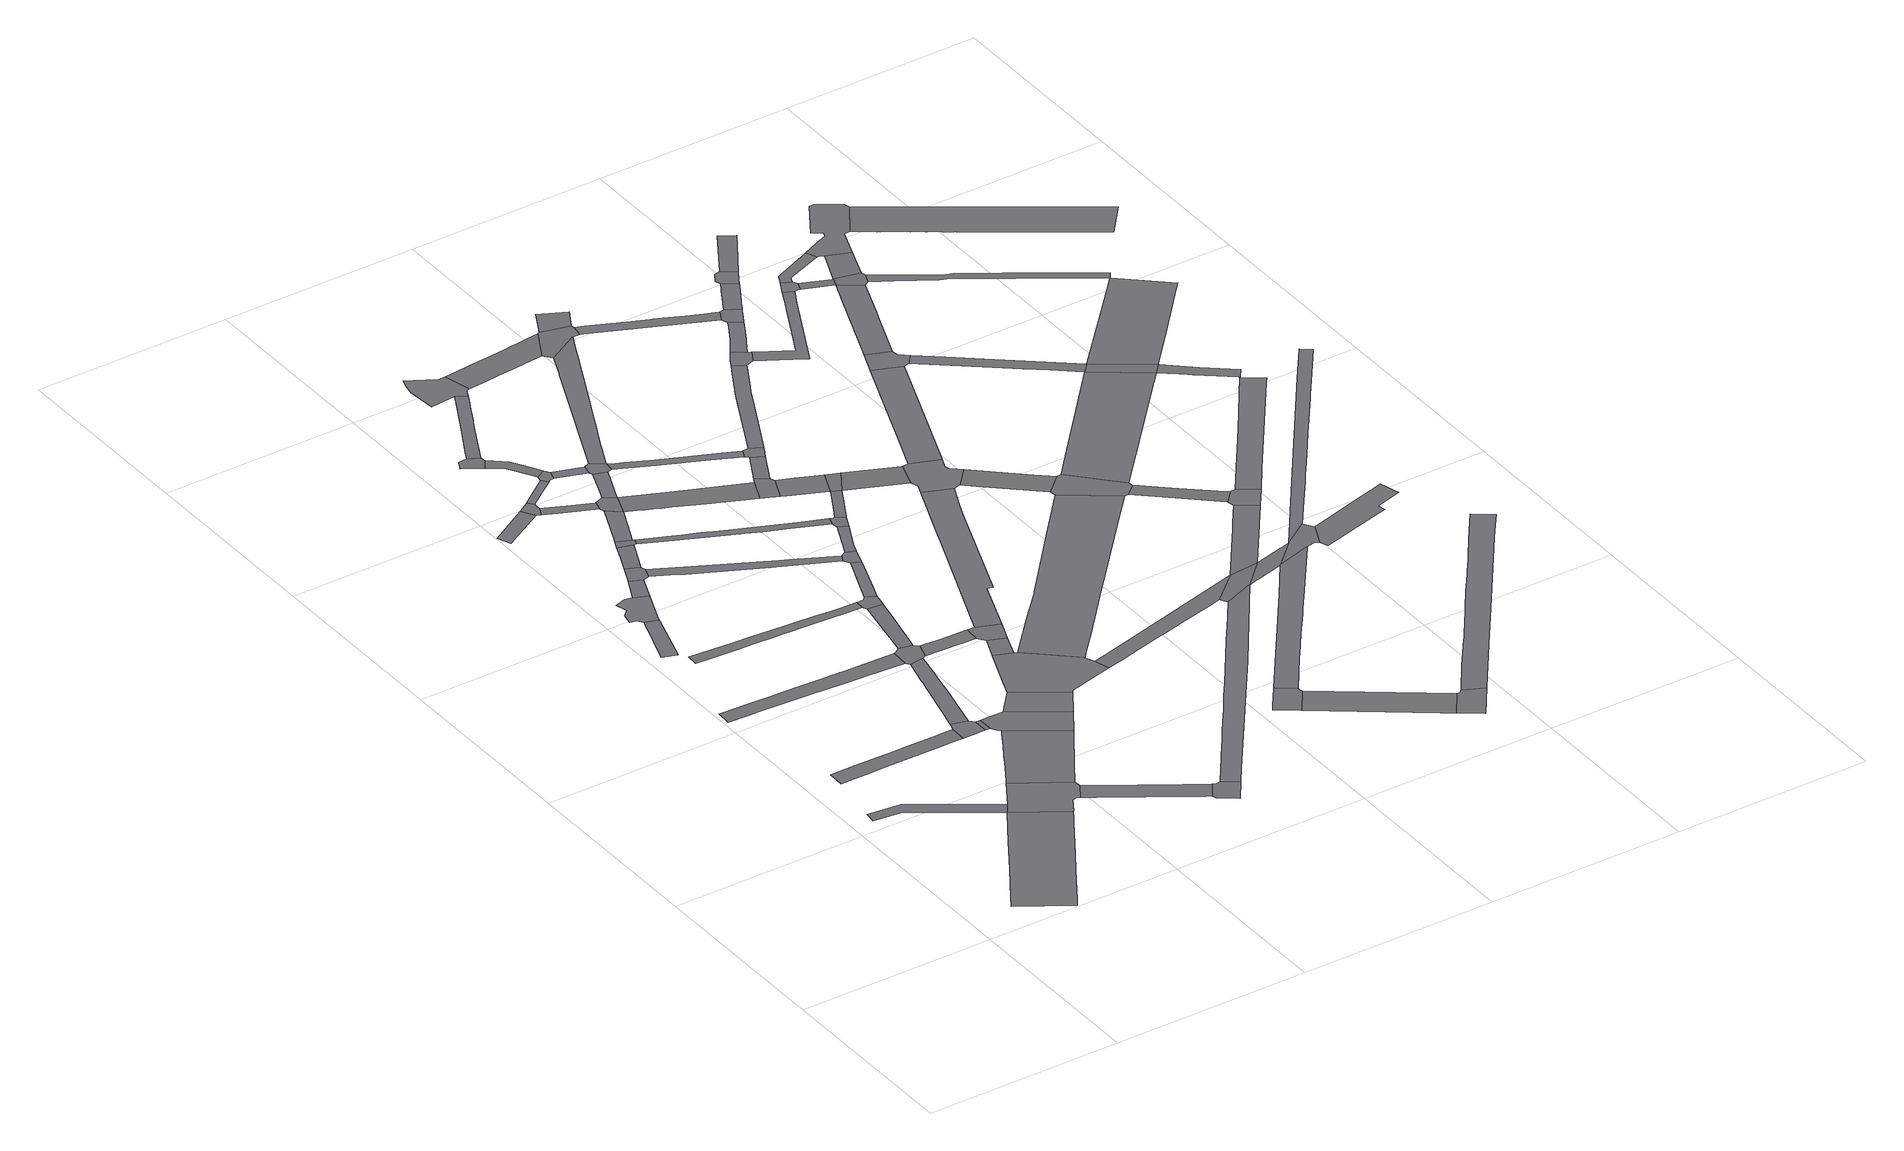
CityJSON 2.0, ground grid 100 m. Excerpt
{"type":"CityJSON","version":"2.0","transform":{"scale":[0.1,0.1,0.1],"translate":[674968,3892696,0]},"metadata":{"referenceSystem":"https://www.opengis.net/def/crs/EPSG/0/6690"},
"CityObjects":{
"road1":{"type":"Road","attributes":{"function":"9","usage":"9","RoadStructureAttribute.widthType":"1","RoadStructureAttribute.width":30.23,"RoadStructureAttribute.sectionType":"1"},"geometry":[{"type":"MultiSurface","lod":"1","boundaries":[[[0,1,2,3,4,5,6,7,8,9,10,11,12,13,14,15,16,17,18]]]}]},
"road2":{"type":"Road","attributes":{"function":"9","usage":"9","RoadStructureAttribute.widthType":"3","RoadStructureAttribute.width":5.67,"RoadStructureAttribute.sectionType":"1"},"geometry":[{"type":"MultiSurface","lod":"1","boundaries":[[[19,20,21,22,23,24,25,26,11,27,28,29,30,31,32,33,34,35]]]}]},
"road3":{"type":"Road","attributes":{"function":"9","usage":"9","RoadStructureAttribute.widthType":"2","RoadStructureAttribute.width":8.34,"RoadStructureAttribute.sectionType":"1"},"geometry":[{"type":"MultiSurface","lod":"1","boundaries":[[[36,37,38,39,40,41,42,43,44,45,46,47,48,49,50,51,52,53,54,55,56,57]]]}]},
"road4":{"type":"Road","attributes":{"function":"9","usage":"9","RoadStructureAttribute.widthType":"2","RoadStructureAttribute.width":9.68,"RoadStructureAttribute.sectionType":"1"},"geometry":[{"type":"MultiSurface","lod":"1","boundaries":[[[58,59,60,61,62,63,64,65,66,67,68,69,70]]]}]},
"road5":{"type":"Road","attributes":{"function":"9","usage":"9","RoadStructureAttribute.widthType":"9","RoadStructureAttribute.width":-9999,"RoadStructureAttribute.sectionType":"9"},"geometry":[{"type":"MultiSurface","lod":"1","boundaries":[[[71,72,73,74,27,11,10,75,76,77,78,79]]]}]},
"road6":{"type":"Road","attributes":{"function":"9","usage":"9","RoadStructureAttribute.widthType":"2","RoadStructureAttribute.width":8.3,"RoadStructureAttribute.sectionType":"1"},"geometry":[{"type":"MultiSurface","lod":"1","boundaries":[[[80,81,82,83,84,85,86,87,88,89,90,91,92,93,94,95,96,97,98,99,100,101,102,103,104,105,106,107,108,109]]]}]},
"road7":{"type":"Road","attributes":{"function":"9","usage":"9","RoadStructureAttribute.widthType":"9","RoadStructureAttribute.width":-9999,"RoadStructureAttribute.sectionType":"9"},"geometry":[{"type":"MultiSurface","lod":"1","boundaries":[[[110,111,63,62,112,113,114,115,116,117,118,119,120]]]}]},
"road8":{"type":"Road","attributes":{"function":"9","usage":"9","RoadStructureAttribute.widthType":"2","RoadStructureAttribute.width":9.68,"RoadStructureAttribute.sectionType":"1"},"geometry":[{"type":"MultiSurface","lod":"1","boundaries":[[[121,122,123,115,114]]]}]},
"road9":{"type":"Road","attributes":{"function":"9","usage":"9","RoadStructureAttribute.widthType":"2","RoadStructureAttribute.width":6.72,"RoadStructureAttribute.sectionType":"1"},"geometry":[{"type":"MultiSurface","lod":"1","boundaries":[[[124,125,126,127,128,129,130,131]]]}]},
"road10":{"type":"Road","attributes":{"function":"9","usage":"9","RoadStructureAttribute.widthType":"9","RoadStructureAttribute.width":-9999,"RoadStructureAttribute.sectionType":"9"},"geometry":[{"type":"MultiSurface","lod":"1","boundaries":[[[46,132,133,134,135,136,137,47]]]}]},
"road11":{"type":"Road","attributes":{"function":"9","usage":"9","RoadStructureAttribute.widthType":"1","RoadStructureAttribute.width":30.23,"RoadStructureAttribute.sectionType":"1"},"geometry":[{"type":"MultiSurface","lod":"1","boundaries":[[[138,139,140,141,142,143,144,145,146,72,71,147,148,149,150,151,152,153,154,155]]]}]},
"road12":{"type":"Road","attributes":{"function":"9","usage":"9","RoadStructureAttribute.widthType":"9","RoadStructureAttribute.width":-9999,"RoadStructureAttribute.sectionType":"9"},"geometry":[{"type":"MultiSurface","lod":"1","boundaries":[[[122,156,157,158,159,160,123]]]}]},
"road13":{"type":"Road","attributes":{"function":"9","usage":"9","RoadStructureAttribute.widthType":"3","RoadStructureAttribute.width":5.14,"RoadStructureAttribute.sectionType":"1"},"geometry":[{"type":"MultiSurface","lod":"1","boundaries":[[[161,162,163,164,165,166,167,168,169,170,171,172,173,174,175,176,177,178,179,180,181,182,183,184,185]]]}]},
"road14":{"type":"Road","attributes":{"function":"9","usage":"9","RoadStructureAttribute.widthType":"2","RoadStructureAttribute.width":8.34,"RoadStructureAttribute.sectionType":"1"},"geometry":[{"type":"MultiSurface","lod":"1","boundaries":[[[134,133,186,187]]]}]},
"road15":{"type":"Road","attributes":{"function":"9","usage":"9","RoadStructureAttribute.widthType":"2","RoadStructureAttribute.width":8.19,"RoadStructureAttribute.sectionType":"1"},"geometry":[{"type":"MultiSurface","lod":"1","boundaries":[[[188,189,190,191,192,193,79,78,194,195,196,197,198,199,200,201,202,203]]]}]},
"road16":{"type":"Road","attributes":{"function":"9","usage":"9","RoadStructureAttribute.widthType":"2","RoadStructureAttribute.width":9.68,"RoadStructureAttribute.sectionType":"1"},"geometry":[{"type":"MultiSurface","lod":"1","boundaries":[[[204,205,159,158,206,207,208]]]}]},
"road17":{"type":"Road","attributes":{"function":"9","usage":"9","RoadStructureAttribute.widthType":"9","RoadStructureAttribute.width":-9999,"RoadStructureAttribute.sectionType":"9"},"geometry":[{"type":"MultiSurface","lod":"1","boundaries":[[[209,210,211,212,213,214,124,131]]]}]},
"road18":{"type":"Road","attributes":{"function":"9","usage":"9","RoadStructureAttribute.widthType":"2","RoadStructureAttribute.width":6.86,"RoadStructureAttribute.sectionType":"1"},"geometry":[{"type":"MultiSurface","lod":"1","boundaries":[[[215,216,217,218,219,220,221,222,223,224,136,135,225,226,227,228,229,230]]]}]},
"road19":{"type":"Road","attributes":{"function":"9","usage":"9","RoadStructureAttribute.widthType":"9","RoadStructureAttribute.width":-9999,"RoadStructureAttribute.sectionType":"9"},"geometry":[{"type":"MultiSurface","lod":"1","boundaries":[[[231,232,233,208,207,234,235]]]}]},
"road20":{"type":"Road","attributes":{"function":"9","usage":"9","RoadStructureAttribute.widthType":"9","RoadStructureAttribute.width":-9999,"RoadStructureAttribute.sectionType":"9"},"geometry":[{"type":"MultiSurface","lod":"1","boundaries":[[[236,237,238,239,240,241,187,186,242,138,155]]]}]},
"road21":{"type":"Road","attributes":{"function":"9","usage":"9","RoadStructureAttribute.widthType":"3","RoadStructureAttribute.width":5.94,"RoadStructureAttribute.sectionType":"1"},"geometry":[{"type":"MultiSurface","lod":"1","boundaries":[[[243,210,209,244,245,246,247,248]]]}]},
"road22":{"type":"Road","attributes":{"function":"9","usage":"9","RoadStructureAttribute.widthType":"9","RoadStructureAttribute.width":-9999,"RoadStructureAttribute.sectionType":"9"},"geometry":[{"type":"MultiSurface","lod":"1","boundaries":[[[249,250,251,252,253,254,255,256]]]}]},
"road23":{"type":"Road","attributes":{"function":"9","usage":"9","RoadStructureAttribute.widthType":"2","RoadStructureAttribute.width":6.72,"RoadStructureAttribute.sectionType":"1"},"geometry":[{"type":"MultiSurface","lod":"1","boundaries":[[[212,257,258,259,260,261,262,213]]]}]},
"road24":{"type":"Road","attributes":{"function":"9","usage":"9","RoadStructureAttribute.widthType":"2","RoadStructureAttribute.width":9.68,"RoadStructureAttribute.sectionType":"1"},"geometry":[{"type":"MultiSurface","lod":"1","boundaries":[[[263,264,233,232,265,266,267,268,269]]]}]},
"road25":{"type":"Road","attributes":{"function":"9","usage":"9","RoadStructureAttribute.widthType":"9","RoadStructureAttribute.width":-9999,"RoadStructureAttribute.sectionType":"9"},"geometry":[{"type":"MultiSurface","lod":"1","boundaries":[[[270,271,272,80,109,230,229,273,274,275]]]}]},
"road26":{"type":"Road","attributes":{"function":"9","usage":"9","RoadStructureAttribute.widthType":"9","RoadStructureAttribute.width":-9999,"RoadStructureAttribute.sectionType":"9"},"geometry":[{"type":"MultiSurface","lod":"1","boundaries":[[[276,277,278,279,280,188,203]]]}]},
"road27":{"type":"Road","attributes":{"function":"9","usage":"9","RoadStructureAttribute.widthType":"3","RoadStructureAttribute.width":5.49,"RoadStructureAttribute.sectionType":"1"},"geometry":[{"type":"MultiSurface","lod":"1","boundaries":[[[281,282,283,284,285,286,287,288,289,252,251]]]}]},
"road28":{"type":"Road","attributes":{"function":"9","usage":"9","RoadStructureAttribute.widthType":"1","RoadStructureAttribute.width":30.23,"RoadStructureAttribute.sectionType":"1"},"geometry":[{"type":"MultiSurface","lod":"1","boundaries":[[[239,238,290,291]]]}]},
"road29":{"type":"Road","attributes":{"function":"9","usage":"9","RoadStructureAttribute.widthType":"9","RoadStructureAttribute.width":-9999,"RoadStructureAttribute.sectionType":"9"},"geometry":[{"type":"MultiSurface","lod":"1","boundaries":[[[286,285,261,260,292,293,294]]]}]},
"road30":{"type":"Road","attributes":{"function":"9","usage":"9","RoadStructureAttribute.widthType":"3","RoadStructureAttribute.width":5.32,"RoadStructureAttribute.sectionType":"1"},"geometry":[{"type":"MultiSurface","lod":"1","boundaries":[[[295,296,297,298,299,300,301,302,303,304,305,306,307,308,157,156]]]}]},
"road31":{"type":"Road","attributes":{"function":"9","usage":"9","RoadStructureAttribute.widthType":"9","RoadStructureAttribute.width":-9999,"RoadStructureAttribute.sectionType":"9"},"geometry":[{"type":"MultiSurface","lod":"1","boundaries":[[[247,269,268,309,310,311,248]]]}]},
"road32":{"type":"Road","attributes":{"function":"9","usage":"9","RoadStructureAttribute.widthType":"3","RoadStructureAttribute.width":5.64,"RoadStructureAttribute.sectionType":"1"},"geometry":[{"type":"MultiSurface","lod":"1","boundaries":[[[312,313,314,315,316,317,318,319,270,275]]]}]},
"road33":{"type":"Road","attributes":{"function":"9","usage":"9","RoadStructureAttribute.widthType":"2","RoadStructureAttribute.width":8.3,"RoadStructureAttribute.sectionType":"1"},"geometry":[{"type":"MultiSurface","lod":"1","boundaries":[[[320,321,322,323,324,325,274,273]]]}]},
"road34":{"type":"Road","attributes":{"function":"9","usage":"9","RoadStructureAttribute.widthType":"3","RoadStructureAttribute.width":5.29,"RoadStructureAttribute.sectionType":"1"},"geometry":[{"type":"MultiSurface","lod":"1","boundaries":[[[326,327,254,253,328,329,330,331,332,333,334,335]]]}]},
"road35":{"type":"Road","attributes":{"function":"9","usage":"9","RoadStructureAttribute.widthType":"2","RoadStructureAttribute.width":6.72,"RoadStructureAttribute.sectionType":"1"},"geometry":[{"type":"MultiSurface","lod":"1","boundaries":[[[336,294,293,337,338,339]]]}]},
"road36":{"type":"Road","attributes":{"function":"9","usage":"9","RoadStructureAttribute.widthType":"2","RoadStructureAttribute.width":9.68,"RoadStructureAttribute.sectionType":"1"},"geometry":[{"type":"MultiSurface","lod":"1","boundaries":[[[340,341,342,343,310,309]]]}]},
"road37":{"type":"Road","attributes":{"function":"9","usage":"9","RoadStructureAttribute.widthType":"9","RoadStructureAttribute.width":-9999,"RoadStructureAttribute.sectionType":"9"},"geometry":[{"type":"MultiSurface","lod":"1","boundaries":[[[315,344,345,346,347,185,184,316]]]}]},
"road38":{"type":"Road","attributes":{"function":"9","usage":"9","RoadStructureAttribute.widthType":"3","RoadStructureAttribute.width":4.08,"RoadStructureAttribute.sectionType":"1"},"geometry":[{"type":"MultiSurface","lod":"1","boundaries":[[[348,349,350,351,352,353,354,355,235,234,356,357,358,359,360,361,362,363,364]]]}]},
"road39":{"type":"Road","attributes":{"function":"9","usage":"9","RoadStructureAttribute.widthType":"9","RoadStructureAttribute.width":-9999,"RoadStructureAttribute.sectionType":"9"},"geometry":[{"type":"MultiSurface","lod":"1","boundaries":[[[365,366,367,368,369,370,371,372,291,290,373,374]]]}]},
"road40":{"type":"Road","attributes":{"function":"9","usage":"9","RoadStructureAttribute.widthType":"9","RoadStructureAttribute.width":-9999,"RoadStructureAttribute.sectionType":"9"},"geometry":[{"type":"MultiSurface","lod":"1","boundaries":[[[375,376,336,339,342,341,377]]]}]},
"road41":{"type":"Road","attributes":{"function":"9","usage":"9","RoadStructureAttribute.widthType":"1","RoadStructureAttribute.width":15.32,"RoadStructureAttribute.sectionType":"1"},"geometry":[{"type":"MultiSurface","lod":"1","boundaries":[[[370,378,379,371]]]}]},
"road42":{"type":"Road","attributes":{"function":"9","usage":"9","RoadStructureAttribute.widthType":"3","RoadStructureAttribute.width":5.64,"RoadStructureAttribute.sectionType":"1"},"geometry":[{"type":"MultiSurface","lod":"1","boundaries":[[[380,346,345,381,382,383]]]}]},
"road43":{"type":"Road","attributes":{"function":"9","usage":"9","RoadStructureAttribute.widthType":"9","RoadStructureAttribute.width":-9999,"RoadStructureAttribute.sectionType":"9"},"geometry":[{"type":"MultiSurface","lod":"1","boundaries":[[[334,384,385,386,387,388,389,390,391,392,393,394,395,335]]]}]},
"road44":{"type":"Road","attributes":{"function":"9","usage":"9","RoadStructureAttribute.widthType":"2","RoadStructureAttribute.width":12.36,"RoadStructureAttribute.sectionType":"1"},"geometry":[{"type":"MultiSurface","lod":"1","boundaries":[[[396,397,398,399,309,268,400,401,402,403,404,405,406,407]]]}]},
"road45":{"type":"Road","attributes":{"function":"9","usage":"9","RoadStructureAttribute.widthType":"9","RoadStructureAttribute.width":-9999,"RoadStructureAttribute.sectionType":"9"},"geometry":[{"type":"MultiSurface","lod":"1","boundaries":[[[408,321,320,409,379,378,410,411]]]}]},
"road46":{"type":"Road","attributes":{"function":"9","usage":"9","RoadStructureAttribute.widthType":"9","RoadStructureAttribute.width":-9999,"RoadStructureAttribute.sectionType":"9"},"geometry":[{"type":"MultiSurface","lod":"1","boundaries":[[[382,412,413,414,415,300,299,383]]]}]},
"road47":{"type":"Road","attributes":{"function":"9","usage":"9","RoadStructureAttribute.widthType":"3","RoadStructureAttribute.width":5.64,"RoadStructureAttribute.sectionType":"1"},"geometry":[{"type":"MultiSurface","lod":"1","boundaries":[[[416,414,413,417,418,419,420]]]}]},
"road48":{"type":"Road","attributes":{"function":"9","usage":"9","RoadStructureAttribute.widthType":"3","RoadStructureAttribute.width":4.31,"RoadStructureAttribute.sectionType":"1"},"geometry":[{"type":"MultiSurface","lod":"1","boundaries":[[[421,422,423,424,425,426,427,428,429,375,377]]]}]},
"road49":{"type":"Road","attributes":{"function":"9","usage":"9","RoadStructureAttribute.widthType":"9","RoadStructureAttribute.width":-9999,"RoadStructureAttribute.sectionType":"9"},"geometry":[{"type":"MultiSurface","lod":"1","boundaries":[[[430,431,432,433,434,396,407]]]}]},
"road50":{"type":"Road","attributes":{"function":"9","usage":"9","RoadStructureAttribute.widthType":"9","RoadStructureAttribute.width":-9999,"RoadStructureAttribute.sectionType":"9"},"geometry":[{"type":"MultiSurface","lod":"1","boundaries":[[[420,419,435,436,437,438,348,364]]]}]},
"road51":{"type":"Road","attributes":{"function":"9","usage":"9","RoadStructureAttribute.widthType":"2","RoadStructureAttribute.width":9.68,"RoadStructureAttribute.sectionType":"1"},"geometry":[{"type":"MultiSurface","lod":"1","boundaries":[[[439,440,441,442,443,444,445,446,447,448,449,450,451,452,453,454,455,456,457,458,459,460,376,375]]]}]},
"road52":{"type":"Road","attributes":{"function":"9","usage":"9","RoadStructureAttribute.widthType":"2","RoadStructureAttribute.width":13.63,"RoadStructureAttribute.sectionType":"1"},"geometry":[{"type":"MultiSurface","lod":"1","boundaries":[[[385,461,462,463,464,465,466,467,468,469,470,471,472,473,474,386]]]}]},
"road53":{"type":"Road","attributes":{"function":"9","usage":"9","RoadStructureAttribute.widthType":"2","RoadStructureAttribute.width":11.18,"RoadStructureAttribute.sectionType":"1"},"geometry":[{"type":"MultiSurface","lod":"1","boundaries":[[[475,476,477,478,479,480,481,482,483,484,485,486,487,488,489,490,491,492,493,279,278]]]}]},
"road54":{"type":"Road","attributes":{"function":"9","usage":"9","RoadStructureAttribute.widthType":"3","RoadStructureAttribute.width":5.64,"RoadStructureAttribute.sectionType":"1"},"geometry":[{"type":"MultiSurface","lod":"1","boundaries":[[[494,495,437,436,496,497,498,499]]]}]},
"road55":{"type":"Road","attributes":{"function":"9","usage":"9","RoadStructureAttribute.widthType":"2","RoadStructureAttribute.width":7.35,"RoadStructureAttribute.sectionType":"1"},"geometry":[{"type":"MultiSurface","lod":"1","boundaries":[[[433,432,500,501]]]}]},
"road56":{"type":"Road","attributes":{"function":"9","usage":"9","RoadStructureAttribute.widthType":"2","RoadStructureAttribute.width":12.36,"RoadStructureAttribute.sectionType":"1"},"geometry":[{"type":"MultiSurface","lod":"1","boundaries":[[[430,502,503,499,504,505,506,431]]]}]},
"road57":{"type":"Road","attributes":{"function":"9","usage":"9","RoadStructureAttribute.widthType":"1","RoadStructureAttribute.width":15.32,"RoadStructureAttribute.sectionType":"1"},"geometry":[{"type":"MultiSurface","lod":"1","boundaries":[[[410,507,508,509,510,511,512,513,514,515,516,411]]]}]},
"road58":{"type":"Road","attributes":{"function":"9","usage":"9","RoadStructureAttribute.widthType":"9","RoadStructureAttribute.width":-9999,"RoadStructureAttribute.sectionType":"9"},"geometry":[{"type":"MultiSurface","lod":"1","boundaries":[[[517,518,519,520,521,522,523]]]}]},
"road59":{"type":"Road","attributes":{"function":"9","usage":"9","RoadStructureAttribute.widthType":"9","RoadStructureAttribute.width":-9999,"RoadStructureAttribute.sectionType":"9"},"geometry":[{"type":"MultiSurface","lod":"1","boundaries":[[[500,524,525,526,424,423,527,501]]]}]},
"road60":{"type":"Road","attributes":{"function":"9","usage":"9","RoadStructureAttribute.widthType":"9","RoadStructureAttribute.width":-9999,"RoadStructureAttribute.sectionType":"9"},"geometry":[{"type":"MultiSurface","lod":"1","boundaries":[[[498,528,504,499]]]}]},
"road61":{"type":"Road","attributes":{"function":"9","usage":"9","RoadStructureAttribute.widthType":"2","RoadStructureAttribute.width":7.86,"RoadStructureAttribute.sectionType":"1"},"geometry":[{"type":"MultiSurface","lod":"1","boundaries":[[[529,530,531,532,533,534,535,536,537,538,539,540,541,365,374]]]}]},
"road62":{"type":"Road","attributes":{"function":"9","usage":"9","RoadStructureAttribute.widthType":"1","RoadStructureAttribute.width":30.23,"RoadStructureAttribute.sectionType":"1"},"geometry":[{"type":"MultiSurface","lod":"1","boundaries":[[[542,543,544,545,546,547,368,367,548,549,550,551,552,553,554]]]}]},
"road63":{"type":"Road","attributes":{"function":"9","usage":"9","RoadStructureAttribute.widthType":"9","RoadStructureAttribute.width":-9999,"RoadStructureAttribute.sectionType":"9"},"geometry":[{"type":"MultiSurface","lod":"1","boundaries":[[[555,466,465,453,452,556,557,558,559]]]}]},
"road64":{"type":"Road","attributes":{"function":"9","usage":"9","RoadStructureAttribute.widthType":"2","RoadStructureAttribute.width":12.36,"RoadStructureAttribute.sectionType":"1"},"geometry":[{"type":"MultiSurface","lod":"1","boundaries":[[[560,561,528,498,562,563]]]}]},
"road65":{"type":"Road","attributes":{"function":"9","usage":"9","RoadStructureAttribute.widthType":"2","RoadStructureAttribute.width":14.99,"RoadStructureAttribute.sectionType":"1"},"geometry":[{"type":"MultiSurface","lod":"1","boundaries":[[[564,520,519,565,566,567]]]}]},
"road66":{"type":"Road","attributes":{"function":"9","usage":"9","RoadStructureAttribute.widthType":"2","RoadStructureAttribute.width":9.68,"RoadStructureAttribute.sectionType":"1"},"geometry":[{"type":"MultiSurface","lod":"1","boundaries":[[[568,569,570,555,559]]]}]},
"road67":{"type":"Road","attributes":{"function":"9","usage":"9","RoadStructureAttribute.widthType":"2","RoadStructureAttribute.width":7.35,"RoadStructureAttribute.sectionType":"1"},"geometry":[{"type":"MultiSurface","lod":"1","boundaries":[[[571,572,573,574,526,525,575,576,577,578,579,580]]]}]},
"road68":{"type":"Road","attributes":{"function":"9","usage":"9","RoadStructureAttribute.widthType":"9","RoadStructureAttribute.width":-9999,"RoadStructureAttribute.sectionType":"9"},"geometry":[{"type":"MultiSurface","lod":"1","boundaries":[[[581,514,513,582,583,584,585,586,587,560,563]]]}]},
"road69":{"type":"Road","attributes":{"function":"9","usage":"9","RoadStructureAttribute.widthType":"9","RoadStructureAttribute.width":-9999,"RoadStructureAttribute.sectionType":"9"},"geometry":[{"type":"MultiSurface","lod":"1","boundaries":[[[588,589,564,567,590,591]]]}]},
"road70":{"type":"Road","attributes":{"function":"9","usage":"9","RoadStructureAttribute.widthType":"2","RoadStructureAttribute.width":11.62,"RoadStructureAttribute.sectionType":"1"},"geometry":[{"type":"MultiSurface","lod":"1","boundaries":[[[592,523,522,593,594,595,596,597,598,599,600,601,602]]]}]},
"road71":{"type":"Road","attributes":{"function":"9","usage":"9","RoadStructureAttribute.widthType":"3","RoadStructureAttribute.width":5.51,"RoadStructureAttribute.sectionType":"1"},"geometry":[{"type":"MultiSurface","lod":"1","boundaries":[[[603,604,605,606,607,608,609,610,611,612,613,614,615,616,617,558,557]]]}]},
"road72":{"type":"Road","attributes":{"function":"9","usage":"9","RoadStructureAttribute.widthType":"2","RoadStructureAttribute.width":12.54,"RoadStructureAttribute.sectionType":"1"},"geometry":[{"type":"MultiSurface","lod":"1","boundaries":[[[618,619,620,621,583,582]]]}]},
"road73":{"type":"Road","attributes":{"function":"9","usage":"9","RoadStructureAttribute.widthType":"9","RoadStructureAttribute.width":-9999,"RoadStructureAttribute.sectionType":"9"},"geometry":[{"type":"MultiSurface","lod":"1","boundaries":[[[536,622,478,477,623,537]]]}]},
"road74":{"type":"Road","attributes":{"function":"9","usage":"9","RoadStructureAttribute.widthType":"9","RoadStructureAttribute.width":-9999,"RoadStructureAttribute.sectionType":"9"},"geometry":[{"type":"MultiSurface","lod":"1","boundaries":[[[624,625,580,579,626,627,628,629,630]]]}]},
"road75":{"type":"Road","attributes":{"function":"9","usage":"9","RoadStructureAttribute.widthType":"1","RoadStructureAttribute.width":15.32,"RoadStructureAttribute.sectionType":"1"},"geometry":[{"type":"MultiSurface","lod":"1","boundaries":[[[586,631,632,633,634,587]]]}]},
"road76":{"type":"Road","attributes":{"function":"9","usage":"9","RoadStructureAttribute.widthType":"2","RoadStructureAttribute.width":7.35,"RoadStructureAttribute.sectionType":"1"},"geometry":[{"type":"MultiSurface","lod":"1","boundaries":[[[629,635,636,637,638,639,640,641,642,630]]]}]},
"road77":{"type":"Road","attributes":{"function":"9","usage":"9","RoadStructureAttribute.widthType":"9","RoadStructureAttribute.width":-9999,"RoadStructureAttribute.sectionType":"9"},"geometry":[{"type":"MultiSurface","lod":"1","boundaries":[[[553,643,644,645,646,620,619,647,554]]]}]},
"road78":{"type":"Road","attributes":{"function":"9","usage":"9","RoadStructureAttribute.widthType":"2","RoadStructureAttribute.width":7.6,"RoadStructureAttribute.sectionType":"9"},"geometry":[{"type":"MultiSurface","lod":"1","boundaries":[[[648,649,650,651,652,653,602,654,655,656,657,623,477,658]]]}]},
"road79":{"type":"Road","attributes":{"function":"9","usage":"9","RoadStructureAttribute.widthType":"9","RoadStructureAttribute.width":-9999,"RoadStructureAttribute.sectionType":"9"},"geometry":[{"type":"MultiSurface","lod":"1","boundaries":[[[659,607,606,639,638,660,661,662]]]}]},
"road80":{"type":"Road","attributes":{"function":"9","usage":"9","RoadStructureAttribute.widthType":"3","RoadStructureAttribute.width":5.58,"RoadStructureAttribute.sectionType":"1"},"geometry":[{"type":"MultiSurface","lod":"1","boundaries":[[[663,664,665,666,667,668,669,627,626,670,671,672,673]]]}]},
"road81":{"type":"Road","attributes":{"function":"9","usage":"9","RoadStructureAttribute.widthType":"2","RoadStructureAttribute.width":11.18,"RoadStructureAttribute.sectionType":"1"},"geometry":[{"type":"MultiSurface","lod":"1","boundaries":[[[674,675,537,623,676,677,678]]]}]},
"road82":{"type":"Road","attributes":{"function":"9","usage":"9","RoadStructureAttribute.widthType":"2","RoadStructureAttribute.width":7.35,"RoadStructureAttribute.sectionType":"1"},"geometry":[{"type":"MultiSurface","lod":"1","boundaries":[[[679,680,681,682,659,662,683,684,685,686]]]}]},
"road83":{"type":"Road","attributes":{"function":"9","usage":"9","RoadStructureAttribute.widthType":"2","RoadStructureAttribute.width":6.7,"RoadStructureAttribute.sectionType":"1"},"geometry":[{"type":"MultiSurface","lod":"1","boundaries":[[[687,688,689,690,691,644,643,692,693]]]}]},
"road84":{"type":"Road","attributes":{"function":"9","usage":"9","RoadStructureAttribute.widthType":"9","RoadStructureAttribute.width":-9999,"RoadStructureAttribute.sectionType":"9"},"geometry":[{"type":"MultiSurface","lod":"1","boundaries":[[[694,654,602,601,695,696,697,698,699]]]}]},
"road85":{"type":"Road","attributes":{"function":"9","usage":"9","RoadStructureAttribute.widthType":"9","RoadStructureAttribute.width":-9999,"RoadStructureAttribute.sectionType":"9"},"geometry":[{"type":"MultiSurface","lod":"1","boundaries":[[[700,701,702,703,704,633,632]]]}]},
"road86":{"type":"Road","attributes":{"function":"9","usage":"9","RoadStructureAttribute.widthType":"9","RoadStructureAttribute.width":-9999,"RoadStructureAttribute.sectionType":"9"},"geometry":[{"type":"MultiSurface","lod":"1","boundaries":[[[705,706,707,708,709,679,686]]]}]},
"road87":{"type":"Road","attributes":{"function":"9","usage":"9","RoadStructureAttribute.widthType":"2","RoadStructureAttribute.width":12.15,"RoadStructureAttribute.sectionType":"1"},"geometry":[{"type":"MultiSurface","lod":"1","boundaries":[[[710,711,712,713,714,715,716,717,718,719,720,721,722,723,724,725,726,727,728,729,588,591]]]}]},
"road88":{"type":"Road","attributes":{"function":"9","usage":"9","RoadStructureAttribute.widthType":"9","RoadStructureAttribute.width":-9999,"RoadStructureAttribute.sectionType":"9"},"geometry":[{"type":"MultiSurface","lod":"1","boundaries":[[[677,730,731,687,693,678]]]}]},
"road89":{"type":"Road","attributes":{"function":"9","usage":"9","RoadStructureAttribute.widthType":"9","RoadStructureAttribute.width":-9999,"RoadStructureAttribute.sectionType":"9"},"geometry":[{"type":"MultiSurface","lod":"1","boundaries":[[[732,733,663,673,734,735,736,737]]]}]},
"road90":{"type":"Road","attributes":{"function":"9","usage":"9","RoadStructureAttribute.widthType":"1","RoadStructureAttribute.width":15.32,"RoadStructureAttribute.sectionType":"1"},"geometry":[{"type":"MultiSurface","lod":"1","boundaries":[[[738,739,740,741,742,743,704,703]]]}]},
"road91":{"type":"Road","attributes":{"function":"9","usage":"9","RoadStructureAttribute.widthType":"1","RoadStructureAttribute.width":30.23,"RoadStructureAttribute.sectionType":"1"},"geometry":[{"type":"MultiSurface","lod":"1","boundaries":[[[744,745,746,646,645,747,748,749,750,751,752,753,754]]]}]},
"road92":{"type":"Road","attributes":{"function":"9","usage":"9","RoadStructureAttribute.widthType":"2","RoadStructureAttribute.width":7.35,"RoadStructureAttribute.sectionType":"1"},"geometry":[{"type":"MultiSurface","lod":"1","boundaries":[[[707,706,755,756,757]]]}]},
"road93":{"type":"Road","attributes":{"function":"9","usage":"9","RoadStructureAttribute.widthType":"4","RoadStructureAttribute.width":3.9,"RoadStructureAttribute.sectionType":"1"},"geometry":[{"type":"MultiSurface","lod":"1","boundaries":[[[758,736,735,741,759]]]}]},
"road94":{"type":"Road","attributes":{"function":"9","usage":"9","RoadStructureAttribute.widthType":"2","RoadStructureAttribute.width":6.04,"RoadStructureAttribute.sectionType":"1"},"geometry":[{"type":"MultiSurface","lod":"1","boundaries":[[[760,761,762,701,700,763,764,765,745,766]]]}]},
"road95":{"type":"Road","attributes":{"function":"9","usage":"9","RoadStructureAttribute.widthType":"3","RoadStructureAttribute.width":5.58,"RoadStructureAttribute.sectionType":"1"},"geometry":[{"type":"MultiSurface","lod":"1","boundaries":[[[767,768,732,737,769,770,771]]]}]},
"road96":{"type":"Road","attributes":{"function":"9","usage":"9","RoadStructureAttribute.widthType":"2","RoadStructureAttribute.width":7.6,"RoadStructureAttribute.sectionType":"1"},"geometry":[{"type":"MultiSurface","lod":"1","boundaries":[[[772,773,774,775,776,777,778,779,780,699,698]]]}]},
"road97":{"type":"Road","attributes":{"function":"9","usage":"9","RoadStructureAttribute.widthType":"9","RoadStructureAttribute.width":-9999,"RoadStructureAttribute.sectionType":"9"},"geometry":[{"type":"MultiSurface","lod":"1","boundaries":[[[741,740,781,782,783,759]]]}]},
"road98":{"type":"Road","attributes":{"function":"9","usage":"9","RoadStructureAttribute.widthType":"1","RoadStructureAttribute.width":15.32,"RoadStructureAttribute.sectionType":"1"},"geometry":[{"type":"MultiSurface","lod":"1","boundaries":[[[783,784,785,786,787,759]]]}]},
"road99":{"type":"Road","attributes":{"function":"9","usage":"9","RoadStructureAttribute.widthType":"2","RoadStructureAttribute.width":11.18,"RoadStructureAttribute.sectionType":"1"},"geometry":[{"type":"MultiSurface","lod":"1","boundaries":[[[730,788,789,790,791,792,793,794,795,796,797,798,731]]]}]},
"road100":{"type":"Road","attributes":{"function":"9","usage":"9","RoadStructureAttribute.widthType":"9","RoadStructureAttribute.width":-9999,"RoadStructureAttribute.sectionType":"9"},"geometry":[{"type":"MultiSurface","lod":"1","boundaries":[[[745,744,799,766]]]}]},
"road101":{"type":"Road","attributes":{"function":"9","usage":"9","RoadStructureAttribute.widthType":"2","RoadStructureAttribute.width":6.18,"RoadStructureAttribute.sectionType":"1"},"geometry":[{"type":"MultiSurface","lod":"1","boundaries":[[[800,801,802,654,694,803,804,805,806,807,808,809,810,811,812,813,814,815,816,817,818,819,820]]]}]},
"road102":{"type":"Road","attributes":{"function":"9","usage":"9","RoadStructureAttribute.widthType":"9","RoadStructureAttribute.width":-9999,"RoadStructureAttribute.sectionType":"9"},"geometry":[{"type":"MultiSurface","lod":"1","boundaries":[[[821,822,823,824,767,771,825,786,785,826,827,828,829,830,831,832]]]}]},
"road103":{"type":"Road","attributes":{"function":"9","usage":"9","RoadStructureAttribute.widthType":"3","RoadStructureAttribute.width":5.54,"RoadStructureAttribute.sectionType":"1"},"geometry":[{"type":"MultiSurface","lod":"1","boundaries":[[[833,834,835,799,744,836,837,838,839,840,841,791,842]]]}]},
"road104":{"type":"Road","attributes":{"function":"9","usage":"9","RoadStructureAttribute.widthType":"3","RoadStructureAttribute.width":4.16,"RoadStructureAttribute.sectionType":"1"},"geometry":[{"type":"MultiSurface","lod":"1","boundaries":[[[843,844,845,846,847,848,849,850,851,852,853,854,855,856,857,782,781,858,859,860,861,862,863,864,865,866,867]]]}]},
"road105":{"type":"Road","attributes":{"function":"9","usage":"9","RoadStructureAttribute.widthType":"1","RoadStructureAttribute.width":30.23,"RoadStructureAttribute.sectionType":"1"},"geometry":[{"type":"MultiSurface","lod":"1","boundaries":[[[799,868,869,870,871,872,873,874,875,867,876,877,878,879,880,766]]]}]},
"road106":{"type":"Road","attributes":{"function":"2","usage":"9","RoadStructureAttribute.widthType":"1","RoadStructureAttribute.width":20.44,"RoadStructureAttribute.sectionType":"1"},"geometry":[{"type":"MultiSurface","lod":"1","boundaries":[[[881,882,883,884,885,886,887,888,889,890,891,892,893,894,895,896,897,898,899,900,901,902,903,828,827,904,905,906,907,908,909,910,911,912,913,914,915,916,917,918,919,920,921,922,923,924,925,926,927,928,929]]]}]}
},
"vertices":[
[494,42,0],[584,180,0],[625,244,0],[645,275,0],[678,326,0],[690,343,0],[749,434,0],[776,477,0],[844,582,0],[855,599,0],[881,638,0],[636,798,0],[634,795,0],[506,598,0],[391,420,0],[322,314,0],[270,234,0],[226,166,0],[472,7,0],
[193,1066,0],[245,1061,0],[283,1038,0],[284,1038,0],[300,1027,0],[392,964,0],[411,951,0],[633,799,0],[671,850,0],[552,932,0],[532,945,0],[420,1022,0],[402,1034,0],[344,1073,0],[285,1113,0],[115,1131,0],[109,1075,0],
[207,1398,0],[315,1399,0],[383,1398,0],[476,1398,0],[547,1398,0],[565,1398,0],[619,1397,0],[685,1397,0],[740,1397,0],[802,1397,0],[808,1397,0],[809,1481,0],[780,1481,0],[705,1481,0],[573,1482,0],[499,1483,0],[416,1483,0],[349,1484,0],[271,1484,0],[180,1485,0],[160,1485,0],[159,1398,0],
[171,2744,0],[199,2830,0],[216,2883,0],[227,2920,0],[232,2935,0],[165,2956,0],[152,2918,0],[144,2894,0],[139,2881,0],[123,2833,0],[113,2803,0],[71,2683,0],[144,2658,0],
[1020,832,0],[762,991,0],[705,898,0],[674,848,0],[884,642,0],[932,717,0],[959,723,0],[970,716,0],[1022,796,0],
[939,2128,0],[849,2132,0],[820,2133,0],[748,2135,0],[726,2136,0],[667,2138,0],[655,2139,0],[635,2140,0],[609,2141,0],[560,2143,0],[529,2144,0],[429,2148,0],[384,2149,0],[369,2150,0],[294,2153,0],[187,2157,0],[155,2158,0],[119,2160,0],[28,2163,0],[23,2088,0],[120,2082,0],[187,2079,0],[380,2068,0],[457,2064,0],[607,2055,0],[670,2052,0],[775,2046,0],[786,2045,0],[871,2040,0],[936,2037,0],
[112,2992,0],[146,2985,0],[236,2948,0],[268,3026,0],[306,3118,0],[235,3147,0],[232,3148,0],[199,3156,0],[141,3139,0],[158,3080,0],[125,3049,0],
[333,3184,0],[355,3238,0],[292,3268,0],
[214,3999,0],[6,3876,0],[35,3809,0],[91,3841,0],[136,3866,0],[180,3890,0],[211,3908,0],[254,3931,0],
[881,1396,0],[927,1396,0],[927,1475,0],[906,1500,0],[824,1521,0],[818,1495,0],
[983,1351,0],[975,1338,0],[951,1299,0],[938,1277,0],[921,1249,0],[882,1185,0],[864,1155,0],[851,1134,0],[777,1014,0],[1044,868,0],[1074,914,0],[1111,969,0],[1113,973,0],[1116,976,0],[1157,1038,0],[1171,1060,0],[1209,1117,0],[1248,1175,0],
[390,3249,0],[408,3303,0],[402,3329,0],[333,3360,0],[298,3281,0],
[943,2564,0],[897,2567,0],[826,2572,0],[772,2576,0],[748,2578,0],[685,2582,0],[664,2584,0],[486,2596,0],[406,2601,0],[172,2617,0],[169,2556,0],[242,2553,0],[342,2547,0],[389,2545,0],[477,2541,0],[572,2536,0],[600,2534,0],[622,2533,0],[640,2532,0],[746,2527,0],[807,2524,0],[862,2521,0],[949,2516,0],[1029,2512,0],[1032,2560,0],
[952,1396,0],[953,1474,0],
[1511,476,0],[1441,522,0],[1405,546,0],[1271,633,0],[1239,654,0],[1076,761,0],[989,704,0],[1029,677,0],[1084,641,0],[1154,595,0],[1178,579,0],[1210,558,0],[1270,519,0],[1283,511,0],[1434,411,0],[1458,395,0],
[386,3480,0],[362,3426,0],[424,3379,0],[477,3493,0],[401,3515,0],
[274,3922,0],[295,3970,0],[296,3996,0],[297,4009,0],[275,4039,0],[240,4014,0],
[915,1877,0],[911,1862,0],[906,1842,0],[902,1827,0],[888,1770,0],[884,1756,0],[870,1699,0],[860,1660,0],[848,1613,0],[844,1597,0],[966,1757,0],[978,1818,0],[1004,1940,0],[1014,1990,0],[1021,2025,0],[950,2016,0],
[496,3528,0],[493,3529,0],[421,3561,0],[491,3494,0],[504,3525,0],
[1256,1188,0],[1323,1288,0],[1330,1299,0],[1072,1471,0],[1012,1473,0],[972,1474,0],[974,1363,0],
[408,3920,0],[297,3912,0],[342,3893,0],[362,3884,0],[514,3816,0],[527,3867,0],
[212,4414,0],[263,4379,0],[277,4369,0],[313,4422,0],[309,4450,0],[255,4479,0],[209,4473,0],[185,4429,0],
[378,4068,0],[419,4098,0],[442,4114,0],[450,4120,0],[427,4152,0],[326,4077,0],
[495,3729,0],[434,3589,0],[511,3568,0],[552,3660,0],[586,3735,0],[587,3738,0],[522,3791,0],
[977,2152,0],[964,2144,0],[954,2136,0],[1041,2034,0],[1065,2114,0],[1044,2137,0],
[1463,373,0],[1549,311,0],[1626,419,0],[1552,472,0],[1528,465,0],
[321,4340,0],[331,4333,0],[349,4321,0],[418,4205,0],[432,4182,0],[480,4210,0],[455,4254,0],[422,4311,0],[396,4352,0],
[1418,1431,0],[1176,1592,0],
[465,4131,0],[484,4133,0],[498,4180,0],
[505,3190,0],[519,3179,0],[532,3170,0],[853,3016,0],[1167,2870,0],[1185,2904,0],[1126,2935,0],[1042,2978,0],[981,3009,0],[939,3031,0],[910,3045,0],[877,3062,0],[849,3077,0],[561,3224,0],
[630,3851,0],[573,3885,0],[557,3879,0],
[1051,2169,0],[1078,2290,0],[1101,2395,0],[1120,2480,0],[1041,2491,0],[1036,2464,0],[1007,2312,0],[995,2248,0],
[1307,2026,0],[1310,2103,0],[1302,2104,0],[1224,2107,0],[1155,2110,0],[1096,2113,0],
[367,4688,0],[279,4525,0],[413,4647,0],[443,4703,0],[449,4715,0],[476,4766,0],[492,4796,0],[525,4858,0],[543,4892,0],[491,4920,0],
[648,4132,0],[509,4124,0],[524,4119,0],[637,4080,0],
[631,3853,0],[712,4043,0],[644,4062,0],[600,3952,0],
[1130,2527,0],[1136,2554,0],[1085,2579,0],[1067,2558,0],
[1311,3184,0],[1177,3237,0],[931,3342,0],[854,3375,0],[778,3408,0],[699,3441,0],[638,3467,0],[581,3491,0],[558,3464,0],[667,3414,0],[684,3407,0],[730,3386,0],[916,3301,0],[932,3294,0],[1007,3261,0],[1104,3220,0],[1294,3139,0],
[1637,1578,0],[1614,1625,0],[1617,1628,0],[1394,1829,0],[1380,1835,0],[1377,1836,0],[1288,1872,0],[1203,1663,0],[1424,1441,0],[1656,1499,0],
[742,4098,0],[679,4145,0],[735,4047,0],
[1422,1951,0],[1334,1985,0],
[1130,2692,0],[1157,2612,0],[1231,2815,0],[1188,2838,0],
[561,4927,0],[580,4936,0],[546,5075,0],[510,5072,0],[414,5130,0],[375,5153,0],[360,5113,0],[360,5110,0],[356,5091,0],[349,5057,0],[361,4908,0],[398,4911,0],
[1198,3607,0],[923,3724,0],[831,3763,0],[633,3849,0],[664,3704,0],[676,3698,0],[726,3676,0],[745,3667,0],[788,3648,0],[884,3605,0],[926,3587,0],[1145,3489,0],
[1340,2102,0],[1320,2006,0],[1464,2057,0],[1351,2101,0],
[1247,2861,0],[1262,2903,0],[1214,2920,0],[1194,2909,0],
[1224,2942,0],[1272,2929,0],[1278,2943,0],[1346,3084,0],[1300,3106,0],
[917,3965,0],[1140,3865,0],[1277,3801,0],[1297,3845,0],[1211,3883,0],[960,3995,0],[916,4014,0],[813,4062,0],[762,4085,0],
[1230,3451,0],[1283,3571,0],[1273,3598,0],[1211,3631,0],[1199,3610,0],
[1372,3137,0],[1379,3151,0],[1333,3176,0],[1330,3177,0],
[768,4159,0],[789,4202,0],[805,4236,0],[823,4273,0],[855,4337,0],[870,4368,0],[907,4443,0],[916,4461,0],[992,4617,0],[1041,4715,0],[1068,4771,0],[1123,4883,0],[1141,4920,0],[1190,5020,0],[1027,4931,0],[976,4814,0],[972,4807,0],[903,4649,0],[889,4619,0],[853,4538,0],[819,4460,0],[793,4402,0],
[675,4944,0],[741,4950,0],[843,4959,0],[896,4963,0],[991,4971,0],[1076,5127,0],[1062,5126,0],[1001,5120,0],[954,5115,0],[921,5111,0],[893,5108,0],[814,5101,0],[685,5088,0],[669,5087,0],
[1689,507,0],[2196,1201,0],[2548,1701,0],[2390,1639,0],[2269,1470,0],[2255,1451,0],[2204,1380,0],[2013,1114,0],[1952,1030,0],[1933,1003,0],[1907,967,0],[1888,939,0],[1861,902,0],[1789,802,0],[1766,770,0],[1750,748,0],[1737,729,0],[1721,708,0],[1664,628,0],
[1434,3356,0],[1354,3209,0],[1440,3261,0],[1481,3336,0],[1482,3338,0],[1435,3359,0],
[1356,3752,0],[1294,3785,0],
[1256,3439,0],[1432,3360,0],[1488,3484,0],[1427,3510,0],[1366,3536,0],
[1570,2330,0],[1597,2320,0],[1612,2358,0],[1809,2861,0],[1847,2951,0],[1896,3061,0],[1900,3071,0],[1761,3127,0],[1635,2814,0],[1621,2776,0],
[2081,837,0],[2065,814,0],[2170,738,0],[2259,867,0],[2254,879,0],[2256,894,0],[2169,957,0],
[1383,3801,0],[1391,3817,0],[1329,3849,0],[1286,3797,0],
[1556,3454,0],
[1748,1522,0],[1858,1550,0],[1978,1580,0],[2023,1591,0],[2146,1621,0],[2298,1659,0],[2345,1671,0],[2368,1677,0],[2517,1811,0],[2515,1810,0],[1883,1643,0],[1704,1596,0],[1665,1586,0],
[2153,2677,0],[2085,2598,0],[1727,2186,0],[1720,2179,0],[1563,2013,0],[1550,1999,0],[1650,1665,0],[1750,1776,0],[1946,1994,0],[2056,2116,0],[2364,2459,0],[2490,2599,0],[2241,2778,0],
[1088,5133,0],[1207,5022,0],[1228,5022,0],[1237,5083,0],[1233,5097,0],
[1810,3346,0],[1613,3430,0],[1485,3337,0],[1766,3215,0],
[2812,466,0],[2172,737,0],[2669,376,0],[2722,339,0],
[1290,5194,0],[1158,5263,0],[1119,5190,0],
[1623,4409,0],[1531,4245,0],[1497,4180,0],[1383,3956,0],[1480,3991,0],[1574,4175,0],[1595,4218,0],[1630,4279,0],[1699,4401,0],[1638,4435,0],
[1781,3177,0],[1936,3080,0],[2020,3173,0],[1971,3218,0],[1967,3241,0],[1987,3292,0],[1844,3348,0],
[2843,478,0],[2830,465,0],[2829,263,0],[2946,428,0],
[2607,1559,0],[2400,1097,0],[2416,1118,0],[2462,1181,0],[2510,1245,0],[2608,1376,0],[2632,1409,0],[2688,1484,0],[2920,1798,0],[2929,1809,0],[2747,1754,0],
[1263,5007,0],[1526,4891,0],[1608,4854,0],[1810,4766,0],[1840,4822,0],[1758,4854,0],[1699,4880,0],[1605,4921,0],[1564,4939,0],[1555,4943,0],[1494,4970,0],[1457,4987,0],[1415,5005,0],[1349,5034,0],[1284,5062,0],
[1993,3029,0],[2235,2809,0],[2330,2896,0],[2251,2964,0],
[2380,1657,0],[2672,1825,0],
[1660,4474,0],[1651,4458,0],[1740,4415,0],[1775,4476,0],[1760,4484,0],[1758,4485,0],[1696,4528,0],
[2116,3620,0],[2267,4002,0],[2127,4061,0],[1912,3519,0],
[1802,4556,0],[1814,4576,0],[1828,4601,0],[1883,4697,0],[1823,4732,0],[1804,4699,0],[1755,4613,0],[1709,4546,0],
[2508,2599,0],[2567,2649,0],[2563,2674,0],[2355,2897,0],[2237,2807,0],
[2578,1709,0],[2602,1715,0],[2668,1733,0],[2718,1746,0],[2733,1750,0],[2744,1753,0],[2877,1880,0],[2833,1868,0],[2826,1866,0],[2688,1829,0],[2551,1701,0],
[1864,4826,0],[1900,4727,0],[1927,4771,0],[1935,4785,0],
[2157,4796,0],[2142,4765,0],[2131,4744,0],[2081,4647,0],[1986,4459,0],[1944,4377,0],[1843,4436,0],[1945,4296,0],[1958,4288,0],[2161,4687,0],[2207,4771,0],
[2761,2150,0],[2734,2111,0],[2674,1827,0],[2940,2197,0],[2845,2266,0],
[1969,5004,0],[1921,4923,0],[1914,4910,0],[1891,4872,0],[1958,4825,0],[1968,4841,0],[2029,4943,0],[2040,4962,0],
[2895,2365,0],[2876,2377,0],[2720,2515,0],[2627,2597,0],[2588,2631,0],[2623,2495,0],[2839,2302,0],
[3012,1971,0],[2932,1810,0],[2963,1817,0],[2976,1816,0],[2993,1806,0],[3043,1921,0],
[2299,4011,0],[2341,4061,0],[2295,4098,0],[2292,4130,0],[2173,4178,0],
[2055,4987,0],[2088,5039,0],[2021,5088,0],[1989,5081,0],[1961,5035,0],
[2948,431,0],[3151,711,0],[3240,835,0],[3318,943,0],[3650,1401,0],[3683,1447,0],[3763,1553,0],[3671,1620,0],[3594,1516,0],[3486,1365,0],[3449,1313,0],[3437,1297,0],[3352,1182,0],[3308,1123,0],[3147,895,0],[3123,862,0],[3097,826,0],[3052,766,0],[3013,713,0],[2959,641,0],
[3016,2301,0],[2924,2367,0],
[2192,4863,0],[2185,4849,0],[2224,4772,0],[2234,4768,0],[2251,4815,0],[2240,4839,0],
[2396,4393,0],[2409,4427,0],[2491,4636,0],[2385,4711,0],[2384,4708,0],[2336,4589,0],
[3159,3333,0],[2903,3517,0],[2415,2968,0],[2714,2842,0],[2744,2875,0],[2836,2977,0],[2953,3105,0],[3095,3262,0],[3098,3266,0],[3113,3281,0],[3157,3331,0],
[2202,5216,0],[2245,5284,0],[2173,5330,0],
[2399,4757,0],[2402,4756,0],
[2943,3566,0],[2592,3855,0],[2460,3963,0],[2589,3774,0],[2692,3690,0],[2786,3613,0],[2945,3564,0],
[2419,4998,0],[2215,4909,0],[2251,4868,0],[2429,4936,0],[2443,4942,0],
[3010,1764,0],[3379,1863,0],[3369,1900,0],[3506,1940,0],[3478,2043,0],[3418,2026,0],[3239,1976,0],[3129,1945,0],[3124,1944,0],
[2515,4650,0],[2538,4703,0],[2531,4726,0],
[2570,4830,0],[2591,4884,0],[2474,4929,0],[2403,4759,0],
[3113,2437,0],[3513,2992,0],[3539,3025,0],[3445,3096,0],[3443,3094,0],[3369,2989,0],[3276,2859,0],[3211,2768,0],[3109,2625,0],[3108,2624,0],[3073,2575,0],
[3204,3383,0],
[3684,2996,0],[3651,2949,0],[3118,2213,0],[3120,2119,0],[3212,2244,0],[3224,2260,0],[3244,2289,0],[3300,2364,0],[3388,2486,0],[3442,2559,0],[3503,2642,0],[3608,2786,0],[3613,2793,0],[3627,2811,0],[3653,2847,0],[3693,2902,0],[3716,2933,0],[3725,2945,0],[3763,2997,0],[3837,3099,0],[3789,3135,0],
[2555,5099,0],[2573,5080,0],[2568,5062,0],[2505,5035,0],[2458,4940,0],[2645,5026,0],[2675,5029,0],[2785,5194,0],[2777,5221,0],[2667,5300,0],[2641,5297,0],[2527,5118,0],
[3481,3147,0],[3339,3264,0],[3206,3381,0],[3161,3331,0],[3239,3267,0],[3269,3242,0],[3285,3228,0],[3367,3161,0],[3443,3098,0],[3484,3146,0],
[3441,4110,0],[3403,4135,0],[3332,4183,0],[3286,4214,0],[3179,4286,0],[3162,4297,0],[3083,4350,0],[3071,4358,0],[3047,4374,0],[2988,4414,0],[2867,4495,0],[2820,4512,0],[2808,4520,0],[2755,4556,0],[2697,4595,0],[2614,4593,0],[2787,4488,0],[2834,4469,0],[2846,4461,0],[3072,4308,0],[3140,4263,0],[3188,4230,0],[3224,4206,0],[3416,4077,0],[3418,4076,0],
[3206,3385,0],[3392,3594,0],[3473,3684,0],[3505,3720,0],[3518,3735,0],[3577,3802,0],[3631,3862,0],[3643,3875,0],[3416,4074,0],[3368,4021,0],[3237,3879,0],[3085,3715,0],[2947,3566,0],
[3768,4524,0],[3671,4590,0],[3644,4609,0],[3614,4629,0],[3561,4665,0],[3448,4742,0],[3440,4747,0],[3419,4762,0],[3396,4777,0],[3321,4828,0],[3281,4856,0],[3252,4875,0],[3221,4896,0],[3203,4909,0],[3133,4956,0],[3083,4991,0],[3057,5008,0],[3019,5034,0],[3014,5038,0],[3009,5041,0],[2963,5072,0],[2901,5115,0],[2825,5166,0],[2736,4988,0],[2776,4960,0],[2781,4957,0],[2786,4953,0],[2839,4918,0],[2899,4876,0],[2935,4852,0],[2952,4840,0],[2958,4836,0],[2964,4832,0],[2988,4816,0],[3013,4798,0],[3015,4797,0],[3057,4768,0],[3063,4765,0],[3065,4763,0],[3142,4710,0],[3234,4647,0],[3268,4624,0],[3369,4555,0],[3417,4522,0],[3475,4483,0],[3564,4422,0],[3605,4394,0],[3619,4384,0],[3638,4372,0]
]}
